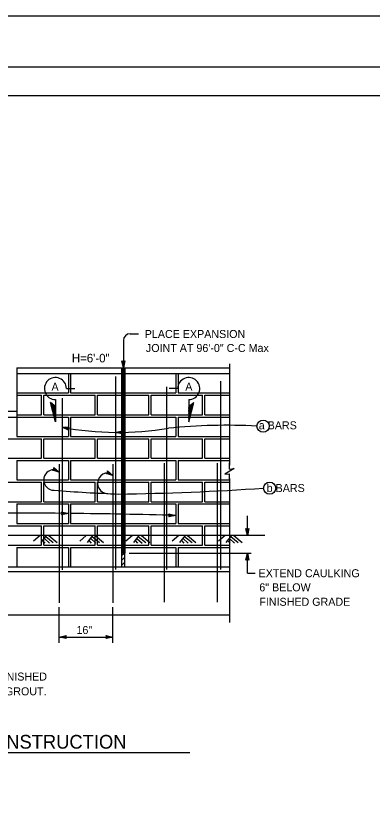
# Model space of a CAD drawing. Extents: x -894 to 866, y -476 to 714.
# Drawn here: x 106 to 418, y 23 to 714 of the extents above; entities that cross this region are included whole.
import ezdxf

# ---------------------------------------------------------------- set-up
doc = ezdxf.new("R2010")
doc.units = 0
for name, color, linetype in [('10 Sheet Format', 7, 'Continuous'), ('22 Misc Cnst Det', 7, 'Continuous'), ('56 Stage 3 Anno', 7, 'Continuous'), ('57 Undefined', 7, 'Continuous'), ('60 Nongeo Data', 7, 'Continuous')]:
    doc.layers.add(name, color=color, linetype=linetype)

msp = doc.modelspace()

# ---------------------------------------------------------------- linework, layer by layer
at = {"layer": '10 Sheet Format'}
msp.add_line((-813.45, 643.96), (811.55, 643.96), dxfattribs=at)
for points in [[(-894.04, 713.57), (865.96, 713.57), (865.96, -476.43), (-894.04, -476.43)], [(-863.43, 668.96), (836.57, 668.96), (836.57, -431.04), (-863.43, -431.04)], [(-863.43, 668.96), (836.57, 668.96), (836.57, -431.04), (-863.43, -431.04)]]:
    msp.add_lwpolyline(points, close=True, dxfattribs=at)
at = {"layer": '22 Misc Cnst Det'}
for p, q in [((150.59, 387.79), (157.93, 387.79)), ((247.94, 387.79), (240.6, 387.79)), ((140.95, 358.61), (136.6, 375.66)), ((140.95, 372.14), (136.6, 375.66)), ((140.95, 360.01), (137.05, 375.3)), ((140.95, 361.41), (137.5, 374.93)), ((140.95, 362.81), (137.95, 374.57)), ((140.95, 364.22), (138.4, 374.2)), ((140.95, 365.62), (138.85, 373.84)), ((140.95, 367.02), (139.31, 373.47)), ((140.95, 368.42), (139.76, 373.11)), ((140.95, 378.14), (140.95, 358.61)), ((257.58, 378.14), (257.58, 358.61)), ((257.58, 358.61), (261.93, 375.66)), ((257.58, 372.14), (261.93, 375.66)), ((257.58, 360.01), (261.48, 375.3)), ((257.58, 361.41), (261.03, 374.93)), ((257.58, 362.81), (260.58, 374.57)), ((257.58, 364.22), (260.13, 374.2)), ((257.58, 365.62), (259.68, 373.84)), ((257.58, 367.02), (259.23, 373.47)), ((257.58, 368.42), (258.78, 373.11)), ((140.95, 369.83), (140.21, 372.74)), ((140.95, 371.23), (140.66, 372.38)), ((257.58, 369.83), (258.33, 372.74)), ((257.58, 371.23), (257.88, 372.38))]:
    msp.add_line(p, q, dxfattribs=at)
for centre, start, end in [((140.95, 387.79), 359.99947, 269.99996), ((257.58, 387.79), 270.00004, 180.00053)]:
    msp.add_arc(centre, 9.64, start, end, dxfattribs=at)
at = {"layer": '56 Stage 3 Anno'}
for p, q in [((206.45, 435.74), (213.6, 435.74)), ((200.45, 429.74), (200.45, 405.96)), ((200.45, 405.96), (199.12, 411.96)), ((199.12, 411.96), (199.12, 411.96)), ((199.12, 411.96), (200.45, 411.16)), ((200.45, 407.35), (199.48, 411.73)), ((200.46, 408.73), (199.83, 411.55)), ((200.46, 410.11), (200.19, 411.32)), ((200.45, 411.16), (201.79, 411.96)), ((201.79, 411.96), (200.45, 405.96)), ((201.44, 411.75), (200.45, 407.34)), ((201.08, 411.51), (200.46, 408.73)), ((200.73, 411.34), (200.46, 410.11)), ((201.79, 411.96), (201.79, 411.96)), ((200.45, 405.96), (200.45, 405.96)), ((146.84, 353.92), (152.98, 354.14)), ((152.49, 351.51), (146.84, 353.92)), ((146.84, 353.92), (146.84, 353.92)), ((152.34, 351.9), (148.19, 353.67)), ((148.2, 353.67), (152.68, 353.83)), ((149.55, 353.42), (152.44, 353.52)), ((152.18, 352.3), (149.55, 353.42)), ((150.91, 353.17), (152.15, 353.21)), ((152.07, 352.67), (150.91, 353.17)), ((152.98, 354.14), (151.95, 352.98)), ((151.95, 352.98), (152.49, 351.51)), ((152.98, 354.14), (152.98, 354.14)), ((152.49, 351.51), (152.49, 351.51)), ((193.34, 349.46), (199.35, 350.74)), ((199.33, 348.07), (193.34, 349.46)), ((193.34, 349.46), (193.34, 349.46)), ((199.12, 348.43), (194.72, 349.45)), ((194.73, 349.45), (199.11, 350.38)), ((196.1, 349.44), (198.93, 350.04)), ((198.89, 348.79), (196.1, 349.44)), ((197.49, 349.42), (198.7, 349.68)), ((198.71, 349.14), (197.49, 349.42)), ((199.35, 350.74), (198.54, 349.42)), ((198.54, 349.42), (199.33, 348.07)), ((199.33, 348.07), (199.33, 348.07)), ((199.35, 350.74), (199.35, 350.74)), ((139.63, 317.15), (139.58, 318.71)), ((139.58, 318.71), (139.58, 318.71)), ((139.58, 318.71), (144.18, 314.63)), ((139.6, 318.29), (142.98, 315.3)), ((139.63, 317.86), (141.77, 315.97)), ((138.29, 316.37), (139.63, 317.15)), ((144.18, 314.63), (138.29, 316.37)), ((138.29, 316.37), (138.29, 316.37)), ((142.96, 315.3), (138.67, 316.57)), ((141.77, 315.97), (138.99, 316.79)), ((140.56, 316.64), (139.37, 316.99)), ((139.61, 317.47), (140.56, 316.64)), ((144.18, 314.63), (144.18, 314.63)), ((185.32, 313.45), (186.66, 314.23)), ((191.21, 311.71), (185.32, 313.45)), ((185.32, 313.45), (185.32, 313.45)), ((189.99, 312.38), (185.7, 313.65)), ((188.79, 313.05), (186.02, 313.87)), ((187.59, 313.72), (186.4, 314.07)), ((186.66, 314.23), (186.61, 315.79)), ((186.61, 315.79), (186.61, 315.79)), ((186.61, 315.79), (191.21, 311.71)), ((186.62, 315.37), (190, 312.38)), ((186.64, 314.56), (187.59, 313.72)), ((186.65, 314.94), (188.79, 313.05)), ((191.21, 311.71), (191.21, 311.71)), ((146.24, 277.36), (147.05, 278.69)), ((152.25, 278.63), (146.24, 277.36)), ((146.24, 277.36), (146.24, 277.36)), ((147.05, 278.69), (146.26, 280.03)), ((146.26, 280.03), (146.26, 280.03)), ((146.26, 280.03), (152.25, 278.63)), ((150.86, 278.64), (146.47, 277.72)), ((146.48, 279.68), (150.87, 278.65)), ((149.49, 278.66), (146.66, 278.07)), ((146.71, 279.31), (149.49, 278.66)), ((146.88, 278.97), (148.11, 278.68)), ((148.11, 278.68), (146.89, 278.42)), ((152.25, 278.63), (152.25, 278.63)), ((240.22, 275.69), (241.05, 277)), ((246.25, 276.86), (240.22, 275.69)), ((241.05, 277), (240.29, 278.36)), ((240.29, 278.36), (240.29, 278.36)), ((240.29, 278.36), (246.25, 276.86)), ((244.86, 276.89), (240.46, 276.04)), ((240.5, 278), (244.87, 276.89)), ((243.49, 276.93), (240.65, 276.39)), ((240.72, 277.63), (243.49, 276.93)), ((240.89, 277.28), (242.11, 276.97)), ((242.11, 276.97), (240.89, 276.74)), ((246.25, 276.86), (246.25, 276.86)), ((308.93, 259.4), (308.93, 276.39)), ((240.22, 275.69), (240.22, 275.69)), ((308.93, 259.4), (307.6, 265.4)), ((307.6, 265.4), (307.6, 265.4)), ((307.6, 265.4), (308.93, 264.6)), ((308.93, 260.79), (307.96, 265.16)), ((308.94, 262.16), (308.31, 264.99)), ((308.94, 263.54), (308.67, 264.75)), ((308.93, 264.6), (310.27, 265.4)), ((310.27, 265.4), (308.93, 259.4)), ((309.92, 265.18), (308.94, 260.78)), ((309.56, 264.95), (308.94, 262.16)), ((309.21, 264.77), (308.94, 263.54)), ((310.27, 265.4), (310.27, 265.4)), ((308.93, 259.4), (308.93, 259.4)), ((205.56, 243.92), (312.19, 243.92)), ((307.59, 237.92), (308.93, 243.92)), ((307.95, 238.14), (308.93, 242.54)), ((308.93, 243.92), (308.93, 243.92)), ((308.93, 243.92), (310.26, 237.92)), ((308.93, 226.49), (308.93, 243.92)), ((308.94, 242.53), (309.91, 238.16)), ((308.93, 238.72), (307.59, 237.92)), ((307.59, 237.92), (307.59, 237.92)), ((308.31, 238.37), (308.93, 241.16)), ((308.66, 238.55), (308.93, 239.78)), ((308.93, 241.16), (309.56, 238.34)), ((308.93, 239.78), (309.2, 238.57)), ((310.26, 237.92), (308.93, 238.72)), ((310.26, 237.92), (310.26, 237.92)), ((308.93, 226.49), (315.77, 226.49)), ((144.26, 165.52), (144.26, 196.59)), ((191.26, 165.52), (191.26, 196.59)), ((144.26, 170.55), (150.26, 171.88)), ((144.26, 170.55), (150.26, 171.88)), ((144.26, 170.55), (191.26, 170.55)), ((150.26, 169.21), (144.26, 170.55)), ((144.26, 170.55), (144.26, 170.55)), ((150.26, 169.21), (144.26, 170.55)), ((144.26, 170.55), (144.26, 170.55)), ((150.05, 169.56), (145.64, 170.55)), ((150.05, 169.56), (145.64, 170.55)), ((145.65, 170.55), (150.03, 171.52)), ((145.65, 170.55), (150.03, 171.52)), ((147.03, 170.55), (149.85, 171.17)), ((147.03, 170.55), (149.85, 171.17)), ((149.81, 169.92), (147.03, 170.55)), ((149.81, 169.92), (147.03, 170.55)), ((148.41, 170.54), (149.62, 170.81)), ((148.41, 170.54), (149.62, 170.81)), ((149.64, 170.27), (148.41, 170.54)), ((149.64, 170.27), (148.41, 170.54)), ((150.26, 171.88), (149.46, 170.55)), ((150.26, 171.88), (149.46, 170.55)), ((149.46, 170.55), (150.26, 169.21)), ((149.46, 170.55), (150.26, 169.21)), ((150.26, 171.88), (150.26, 171.88)), ((150.26, 171.88), (150.26, 171.88)), ((150.26, 169.21), (150.26, 169.21)), ((150.26, 169.21), (150.26, 169.21)), ((186.06, 170.55), (185.26, 171.89)), ((185.26, 171.89), (185.26, 171.89)), ((185.26, 171.89), (191.26, 170.55)), ((191.26, 170.55), (185.26, 169.22)), ((185.26, 169.22), (186.06, 170.55)), ((185.26, 169.22), (185.26, 169.22)), ((185.48, 171.53), (189.88, 170.55)), ((189.87, 170.54), (185.5, 169.58)), ((188.5, 170.55), (185.67, 169.92)), ((185.71, 171.17), (188.5, 170.55)), ((185.89, 170.82), (187.12, 170.55)), ((187.12, 170.55), (185.91, 170.28)), ((191.26, 170.55), (191.26, 170.55))]:
    msp.add_line(p, q, dxfattribs=at)
for centre, radius, start, end in [((206.45, 429.74), 6, 90, 180), ((195.62, 618.03), 268.58, 259.53397, 269.50234), ((195.62, 618.03), 268.58, 269.51305, 279.45292), ((290.2, -145.29), 500.94, 86.89849, 95.78176), ((139.73, 307.92), 9.04, 90.04347, 269.86241), ((186.84, 305), 9.04, 88.49828, 269.86241), ((246.41, 1648.8), 1354.13, 265.48057, 267.87029), ((163.05, 2702.98), 2407.61, 270.78631, 273.81093), ((94.75, -5253.66), 5532.59, 89.40449, 90.35638), ((94.75, -5253.66), 5532.59, 88.43081, 89.38366)]:
    msp.add_arc(centre, radius, start, end, dxfattribs=at)
at = {"layer": '57 Undefined'}
msp.add_line((-115.94, 69.68), (258.47, 69.68), dxfattribs=at)
at = {"layer": '60 Nongeo Data'}
for p, q in [((293.23, 409.35), (293.23, 320.79)), ((107.26, 405.9), (107.26, 345.9)), ((107.26, 405.9), (293.26, 405.9)), ((107.26, 403.1), (107.26, 383.9)), ((107.26, 400.9), (152.26, 400.9)), ((107.26, 400.9), (293.26, 400.9)), ((152.26, 400.9), (152.26, 383.9)), ((154.26, 400.9), (154.26, 383.9)), ((154.26, 400.9), (199.26, 400.9)), ((198.86, 405.9), (198.86, 259.4)), ((199.06, 405.9), (199.06, 259.4)), ((199.26, 405.9), (199.26, 259.4)), ((199.26, 400.9), (199.26, 383.9)), ((199.46, 405.9), (199.46, 259.4)), ((199.66, 405.9), (199.66, 259.4)), ((199.86, 405.9), (199.86, 259.4)), ((200.06, 405.9), (200.06, 259.4)), ((200.26, 405.9), (200.26, 259.4)), ((200.46, 405.9), (200.46, 259.4)), ((200.66, 405.9), (200.66, 259.4)), ((200.86, 405.9), (200.86, 259.4)), ((201.06, 405.9), (201.06, 259.4)), ((201.26, 405.9), (201.26, 259.4)), ((201.26, 400.9), (201.26, 383.9)), ((201.26, 400.9), (246.26, 400.9)), ((201.46, 405.9), (201.46, 259.4)), ((201.66, 405.9), (201.66, 259.4)), ((246.26, 400.9), (246.26, 383.9)), ((248.26, 400.9), (248.26, 383.9)), ((248.26, 400.9), (293.26, 400.9)), ((193.37, 398.22), (193.37, 229.74)), ((285.26, 394.12), (285.26, 229.74)), ((238.26, 389.13), (238.26, 229.74)), ((107.26, 383.9), (152.26, 383.9)), ((107.26, 381.9), (128.76, 381.9)), ((128.76, 364.9), (128.76, 381.9)), ((130.76, 364.9), (130.76, 381.9)), ((130.76, 381.9), (175.76, 381.9)), ((154.26, 383.9), (199.26, 383.9)), ((175.76, 364.9), (175.76, 381.9)), ((177.76, 364.9), (177.76, 381.9)), ((177.76, 381.9), (222.76, 381.9)), ((201.26, 383.9), (246.26, 383.9)), ((222.76, 364.9), (222.76, 381.9)), ((224.76, 364.9), (224.76, 381.9)), ((224.76, 381.9), (269.76, 381.9)), ((248.26, 383.9), (293.26, 383.9)), ((269.76, 364.9), (269.76, 381.9)), ((271.76, 364.9), (271.76, 381.9)), ((271.76, 381.9), (293.26, 381.9)), ((146.81, 379.3), (146.81, 229.37)), ((-33.74, 367.9), (107.26, 367.9)), ((-33.74, 362.9), (107.26, 362.9)), ((107.26, 364.9), (128.76, 364.9)), ((107.26, 362.9), (152.26, 362.9)), ((130.76, 364.9), (175.76, 364.9)), ((152.26, 362.9), (152.26, 345.9)), ((154.26, 362.9), (154.26, 345.9)), ((154.26, 362.9), (199.26, 362.9)), ((177.76, 364.9), (222.76, 364.9)), ((199.26, 362.9), (199.26, 345.9)), ((201.26, 362.9), (201.26, 345.9)), ((201.26, 362.9), (246.26, 362.9)), ((224.76, 364.9), (269.76, 364.9)), ((246.26, 362.9), (246.26, 345.9)), ((248.26, 362.9), (248.26, 345.9)), ((248.26, 362.9), (293.26, 362.9)), ((271.76, 364.9), (293.26, 364.9)), ((107.26, 345.9), (152.26, 345.9)), ((154.26, 345.9), (199.26, 345.9)), ((201.26, 345.9), (246.26, 345.9)), ((248.26, 345.9), (293.26, 345.9)), ((83.76, 343.9), (128.76, 343.9)), ((128.76, 326.9), (128.76, 343.9)), ((130.76, 326.9), (130.76, 343.9)), ((130.76, 343.9), (175.76, 343.9)), ((175.76, 326.9), (175.76, 343.9)), ((177.76, 326.9), (177.76, 343.9)), ((177.76, 343.9), (222.76, 343.9)), ((222.76, 326.9), (222.76, 343.9)), ((224.76, 326.9), (224.76, 343.9)), ((224.76, 343.9), (269.76, 343.9)), ((269.76, 326.9), (269.76, 343.9)), ((271.76, 326.9), (271.76, 343.9)), ((271.76, 343.9), (293.26, 343.9)), ((83.76, 326.9), (128.76, 326.9)), ((107.26, 324.9), (107.26, 307.9)), ((107.26, 324.9), (152.26, 324.9)), ((130.76, 326.9), (175.76, 326.9)), ((152.26, 324.9), (152.26, 307.9)), ((154.26, 324.9), (154.26, 307.9)), ((154.26, 324.9), (199.26, 324.9)), ((177.76, 326.9), (222.76, 326.9)), ((199.26, 324.9), (199.26, 307.9)), ((201.26, 324.9), (201.26, 307.9)), ((201.26, 324.9), (246.26, 324.9)), ((224.76, 326.9), (269.76, 326.9)), ((246.26, 324.9), (246.26, 307.9)), ((248.26, 324.9), (248.26, 307.9)), ((248.26, 324.9), (293.26, 324.9)), ((271.76, 326.9), (293.26, 326.9)), ((144.26, 321.8), (144.26, 200.36)), ((191.26, 321.8), (191.26, 200.36)), ((236, 322.53), (236, 201.09)), ((282.56, 322.53), (282.56, 201.09)), ((293.22, 317.31), (293.22, 322.81)), ((293.22, 307.81), (293.22, 313.31)), ((83.76, 305.9), (128.76, 305.9)), ((107.26, 307.9), (152.26, 307.9)), ((128.76, 288.9), (128.76, 305.9)), ((130.76, 288.9), (130.76, 305.9)), ((130.76, 305.9), (175.76, 305.9)), ((154.26, 307.9), (199.26, 307.9)), ((175.76, 288.9), (175.76, 305.9)), ((177.76, 288.9), (177.76, 305.9)), ((177.76, 305.9), (222.76, 305.9)), ((201.26, 307.9), (246.26, 307.9)), ((222.76, 288.9), (222.76, 305.9)), ((224.76, 288.9), (224.76, 305.9)), ((224.76, 305.9), (269.76, 305.9)), ((248.26, 307.9), (293.26, 307.9)), ((269.76, 288.9), (269.76, 305.9)), ((271.76, 288.9), (271.76, 305.9)), ((271.76, 305.9), (293.26, 305.9)), ((293.26, 309.26), (293.26, 183.36)), ((83.76, 288.9), (128.76, 288.9)), ((107.26, 286.9), (107.26, 269.9)), ((107.26, 286.9), (152.26, 286.9)), ((130.76, 288.9), (175.76, 288.9)), ((152.26, 286.9), (152.26, 269.9)), ((154.26, 286.9), (154.26, 269.9)), ((154.26, 286.9), (199.26, 286.9)), ((177.76, 288.9), (222.76, 288.9)), ((199.26, 286.9), (199.26, 269.9)), ((201.26, 286.9), (201.26, 269.9)), ((201.26, 286.9), (246.26, 286.9)), ((224.76, 288.9), (269.76, 288.9)), ((246.26, 286.9), (246.26, 269.9)), ((248.26, 286.9), (248.26, 269.9)), ((248.26, 286.9), (293.26, 286.9)), ((271.76, 288.9), (293.26, 288.9)), ((107.26, 269.9), (152.26, 269.9)), ((154.26, 269.9), (199.26, 269.9)), ((201.26, 269.9), (246.26, 269.9)), ((248.26, 269.9), (293.26, 269.9)), ((83.76, 267.9), (128.76, 267.9)), ((128.76, 250.9), (128.76, 267.9)), ((130.76, 250.9), (130.76, 267.9)), ((130.76, 267.9), (175.76, 267.9)), ((175.76, 250.9), (175.76, 267.9)), ((177.76, 250.9), (177.76, 267.9)), ((177.76, 267.9), (222.76, 267.9)), ((222.76, 250.9), (222.76, 267.9)), ((224.76, 250.9), (224.76, 267.9)), ((224.76, 267.9), (269.76, 267.9)), ((269.76, 250.9), (269.76, 267.9)), ((271.76, 250.9), (271.76, 267.9)), ((271.76, 267.9), (293.26, 267.9)), ((324.09, 259.4), (-202.05, 259.4)), ((127.5, 259.41), (121.73, 254.28)), ((132.97, 259.38), (128.21, 253.32)), ((131.31, 256.8), (135.76, 252.74)), ((132.5, 258.47), (139.02, 253.1)), ((135.19, 259.35), (142.48, 253.35)), ((167.97, 259.41), (162.2, 254.28)), ((173.44, 259.38), (168.68, 253.32)), ((171.78, 256.8), (176.23, 252.74)), ((172.97, 258.47), (179.49, 253.1)), ((175.66, 259.35), (182.95, 253.35)), ((198.86, 259.4), (198.86, 243.92)), ((199.06, 259.4), (199.06, 243.92)), ((199.26, 259.4), (199.26, 244.27)), ((199.46, 259.4), (199.46, 243.92)), ((199.66, 259.4), (199.66, 243.92)), ((199.86, 259.4), (199.86, 243.92)), ((200.06, 259.4), (200.06, 243.92)), ((200.26, 259.4), (200.26, 243.92)), ((200.46, 259.4), (200.46, 243.92)), ((200.66, 259.4), (200.66, 243.92)), ((200.86, 259.4), (200.86, 243.92)), ((201.06, 259.4), (201.06, 243.92)), ((201.26, 259.4), (201.26, 244.27)), ((201.46, 259.4), (201.46, 243.92)), ((201.66, 259.4), (201.66, 243.92)), ((208.44, 259.41), (202.67, 254.28)), ((213.91, 259.38), (209.16, 253.32)), ((212.25, 256.8), (216.71, 252.74)), ((213.45, 258.47), (219.97, 253.1)), ((216.13, 259.35), (223.43, 253.35)), ((248.92, 259.41), (243.15, 254.28)), ((254.39, 259.38), (249.63, 253.32)), ((252.73, 256.8), (257.18, 252.74)), ((253.92, 258.47), (260.44, 253.1)), ((256.61, 259.35), (263.9, 253.35)), ((289.39, 259.41), (283.62, 254.28)), ((294.86, 259.38), (290.1, 253.32)), ((293.2, 256.8), (297.65, 252.74)), ((294.39, 258.47), (300.91, 253.1)), ((297.08, 259.35), (304.37, 253.35)), ((83.76, 250.9), (128.76, 250.9)), ((107.26, 248.9), (107.26, 231.9)), ((107.26, 248.9), (152.26, 248.9)), ((129.73, 255.06), (131.81, 252.5)), ((130.76, 250.9), (175.76, 250.9)), ((152.26, 248.9), (152.26, 231.9)), ((154.26, 248.9), (154.26, 231.9)), ((154.26, 248.9), (199.26, 248.9)), ((170.2, 255.06), (172.29, 252.5)), ((177.76, 250.9), (222.76, 250.9)), ((199.26, 248.9), (199.26, 243.92)), ((201.26, 248.9), (246.26, 248.9)), ((201.26, 248.9), (201.26, 243.92)), ((210.67, 255.06), (212.76, 252.5)), ((224.76, 250.9), (269.76, 250.9)), ((246.26, 248.9), (246.26, 231.9)), ((248.26, 248.9), (248.26, 231.9)), ((248.26, 248.9), (293.26, 248.9)), ((251.15, 255.06), (253.23, 252.5)), ((271.76, 250.9), (293.26, 250.9)), ((291.62, 255.06), (293.71, 252.5)), ((201.66, 243.92), (198.86, 243.92)), ((198.86, 243.92), (198.86, 231.9)), ((201.66, 231.9), (201.66, 243.92)), ((-174.74, 231.9), (198.86, 231.9)), ((198.86, 231.9), (201.66, 231.9)), ((201.66, 231.9), (293.26, 231.9)), ((-174.74, 227.9), (293.26, 227.9)), ((-174.74, 189.9), (293.26, 189.9))]:
    msp.add_line(p, q, dxfattribs=at)
for points in [[(293.22, 317.31), (297.22, 317.81), (289.22, 312.81), (293.22, 313.31)], [(121.73, 259.4), (81.26, 259.4)], [(162.2, 259.4), (121.73, 259.4)], [(202.68, 259.4), (162.2, 259.4)], [(243.15, 259.4), (202.67, 259.4)], [(283.62, 259.4), (243.15, 259.4)], [(312.19, 259.4), (283.62, 259.4)], [(198.86, 241.73), (201.06, 243.92)], [(198.86, 237.49), (201.66, 240.29)], [(198.86, 233.24), (201.66, 236.04)]]:
    msp.add_lwpolyline(points, dxfattribs=at)
for centre in [(322.62, 354.91), (328.38, 300.7)]:
    msp.add_circle(centre, 5.32, dxfattribs=at)

# ---------------------------------------------------------------- texts
at = {"layer": '57 Undefined'}
for s, height, p in [('PLACE EXPANSION', 7, (219.09, 431.97)), ('JOINT AT 96\'-0" C-C Max', 7, (220.1, 419.71)), ('H=6\'-0"', 7.5, (155.29, 410.63)), ('A', 7, (137.5, 385.84)), ('A', 7, (254.56, 385.91)), ('a BARS', 7, (318.84, 352.15)), ('b BARS', 7, (325.78, 297.32)), ('EXTEND CAULKING', 7, (318.7, 222.85)), ('6" BELOW', 7, (319.33, 210.53)), ('FINISHED GRADE', 7, (319.33, 197.9)), ('16"', 7, (159.36, 173.22)), ('OMIT MORTAR FROM VERTICAL JOINT IN FIRST COURSE ABOVE FINISHED', 7, (-206.57, 132.54)), ('GRADE AT 32" CENTERS FOR WEEP HOLES. FILL ALL CELLS WITH GROUT.', 7, (-206.15, 119.65)), ('ELEVATION - MASONRY CONSTRUCTION', 12, (-116.08, 73.03))]:
    msp.add_text(s, height=height, dxfattribs=at).set_placement(p)

doc.saveas('drawing.dxf')
